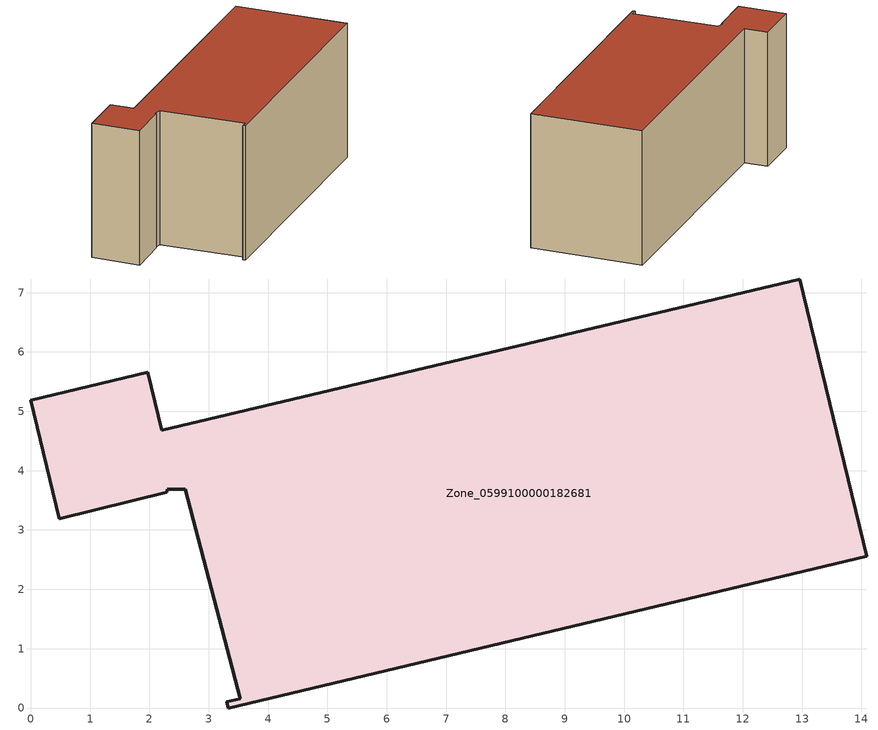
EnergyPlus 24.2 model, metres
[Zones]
Zone_0599100000182681
 floor ground (C_G): 3.53,0.16 2.61,3.69 2.3,3.69 2.29,3.63 0.48,3.19 0,5.19 1.97,5.66 2.21,4.68 12.96,7.23 14.09,2.56 3.33,0 3.31,0.1 z0
 wall outside (C_F): 0,5.19 0.48,3.19 2.29,3.63 2.3,3.69 2.61,3.69 3.53,0.16 3.31,0.1 3.33,0 14.09,2.56 12.96,7.23 2.21,4.68 1.97,5.66 0,5.19 z0:5.86
 roof outside (C_R): 2.61,3.69 3.53,0.16 3.31,0.1 3.33,0 14.09,2.56 12.96,7.23 2.21,4.68 1.97,5.66 0,5.19 0.48,3.19 2.29,3.63 2.3,3.69 z5.86
[BUILDING]
Pand.0599100000182681: North Axis=0; Terrain=City; Loads Convergence Tolerance Value=0.04; Temperature Convergence Tolerance Value=0.4; Solar Distribution=FullExterior; Maximum Number of Warmup Days=25; Minimum Number of Warmup Days=1
[Site:Location]
Rotterdam.The.Hague.AP_ZH_NLD Design_Conditions: Latitude=51.96; Longitude=4.45; Time Zone=1; Elevation=-4.5
[SITE:GROUNDTEMPERATURE:BUILDINGSURFACE]
18, 18, 18, 18, 18, 18, 18, 18, 18, 18, 18, 18
[MATERIAL] Thermal Absorptance=0.9; Solar Absorptance=0.7; Visible Absorptance=0.7
Name | Roughness | Thickness | Conductivity | Density | Specific Heat
G.TI.1975-1991 | MediumSmooth | 0.15 | 0.288461 | 540 | 1210
F.TI.1975-1991 | Rough | 0.3 | 0.230769 | 1920 | 840
R.TI.1975-1991 | MediumRough | 0.2 | 0.153846 | 1500 | 1000
[CONSTRUCTION]
C_G: G.TI.1975-1991
C_F: F.TI.1975-1991
C_R: R.TI.1975-1991
[ZONE]
Zone_0599100000182681: Type=1; Multiplier=1; Ceiling Height=Autocalculate; Volume=Autocalculate; Floor Area=autocalculate; Part of Total Floor Area=Yes
[ZONEINFILTRATION:DESIGNFLOWRATE]
Infil_Zone_0599100000182681: Zone or ZoneList or Space or SpaceList=Zone_0599100000182681; Schedule=AlwaysOn; Design Flow Rate Calculation Method=Flow/Area; Flow Rate per Floor Area=0.003; Constant Term Coefficient=1; Temperature Term Coefficient=0; Velocity Term Coefficient=0; Velocity Squared Term Coefficient=0
[HVACTEMPLATE:ZONE:IDEALLOADSAIRSYSTEM]
Zone_0599100000182681: Maximum Heating Supply Air Temperature=50; Minimum Cooling Supply Air Temperature=13; Maximum Heating Supply Air Humidity Ratio=0.0156; Minimum Cooling Supply Air Humidity Ratio=0.0077; Heating Limit=NoLimit; Cooling Limit=NoLimit; Dehumidification Control Type=ConstantSensibleHeatRatio; Cooling Sensible Heat Ratio=0.7; Dehumidification Setpoint=60; Humidification Control Type=None; Humidification Setpoint=30; Outdoor Air Method=None; Outdoor Air Flow Rate per Person=0.00944; Outdoor Air Flow Rate per Zone Floor Area=0; Outdoor Air Flow Rate per Zone=0; Demand Controlled Ventilation Type=None; Outdoor Air Economizer Type=NoEconomizer; Heat Recovery Type=None; Sensible Heat Recovery Effectiveness=0.7; Latent Heat Recovery Effectiveness=0.65
[ZONECONTROL:THERMOSTAT]
ThermostatControl_Zone_0599100000182681: Zone or ZoneList=Zone_0599100000182681; Control Type Schedule=DualSetpointControlType; Control 1=Thermostat_Zone_0599100000182681; Temperature Difference Between Cutout And Setpoint=0
[THERMOSTATSETPOINT:DUALSETPOINT]
Thermostat_Zone_0599100000182681: Heating Setpoint Temperature Schedule=HeatingSetpoint_Zone_0599100000182681; Cooling Setpoint Temperature Schedule=CoolingSetpoint_Zone_0599100000182681
[SCHEDULE:COMPACT]
HeatingSetpoint_Zone_0599100000182681: Through: 12/31, For: AllDays, Until: 24:00, 21
CoolingSetpoint_Zone_0599100000182681: Through: 12/31, For: AllDays, Until: 24:00, 24
DualSetpointControlType: Through: 12/31, For: AllDays, Until: 24:00, 4
AlwaysOn: Through: 12/31, For: AllDays, Until: 24:00, 1
